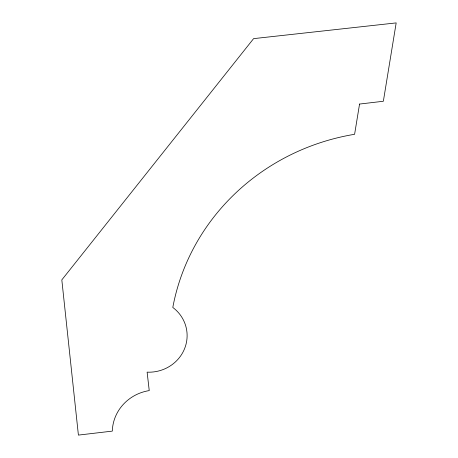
<?xml version="1.0" encoding="UTF-8"?>
<svg xmlns="http://www.w3.org/2000/svg" width="458" height="458" viewBox="0 0 458 458"><rect width="100%" height="100%" fill="white"/><g stroke="black" fill="none" stroke-linecap="round" stroke-linejoin="round"><path stroke-width="0.69" d="M359.553 104.058L354.601 134.297A220.086 210.468 -8.4 0 0 172.803 307.455A37.739 36.09 -8.4 0 1 184.637 348.538A37.739 36.09 -8.4 0 1 147.121 372.159L149.239 390.594A43.476 41.575 -8.4 0 0 112.319 431.115L78.404 435.1L61.819 279.884L253.6 38.632L396.181 22.9L383.352 101.258L359.553 104.058"/></g></svg>
